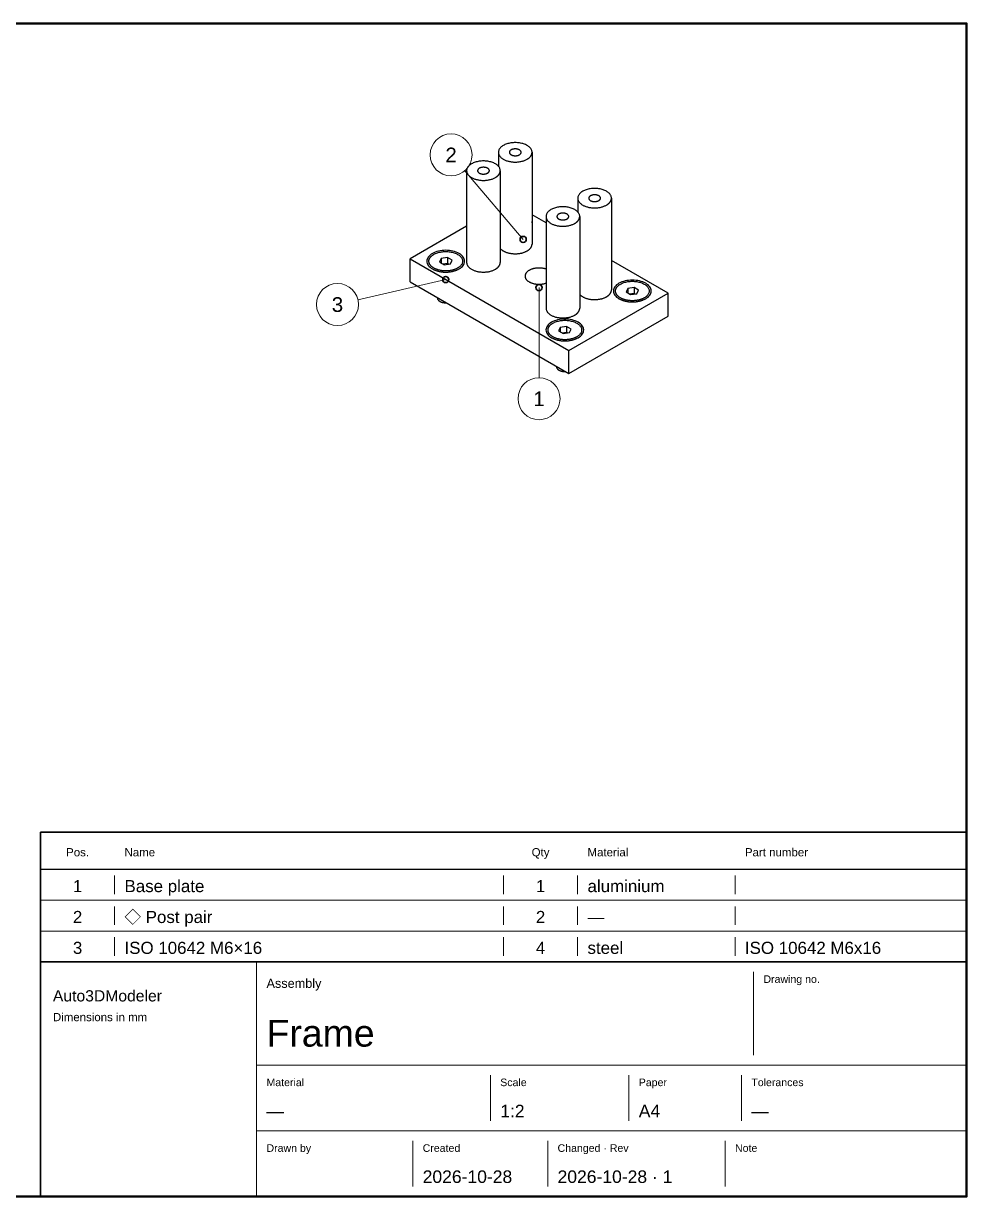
# Model space of a CAD drawing. Header units: millimetres. Extents: x 10 to 287, y 10 to 200.
# Drawn here: x 134.2 to 287, y 10 to 200 of the extents above; entities that cross this region are included whole.
import ezdxf
from ezdxf.enums import TextEntityAlignment as Align

# ---------------------------------------------------------------- set-up
doc = ezdxf.new("R2010")
doc.units = ezdxf.units.MM
for name, color, linetype, lineweight in [('dims', 5, 'CONTINUOUS', 18), ('frame', 7, 'CONTINUOUS', 35), ('text', 7, 'CONTINUOUS', 18), ('visible', 7, 'CONTINUOUS', 50)]:
    doc.layers.add(name, color=color, linetype=linetype, lineweight=lineweight)
doc.styles.get("Standard").update_dxf_attribs({"font": 'arial.ttf'})

msp = doc.modelspace()

# ---------------------------------------------------------------- linework, layer by layer
at = {"layer": 'dims'}
for centre in [(203.5015, 178.7171), (185.0966, 154.4819), (217.75, 139.2211)]:
    msp.add_circle(centre, 3.4, dxfattribs=at)
at = {"layer": 'frame', "lineweight": 20}
for p, q in [((215.1777, 165.018), (205.707, 176.1295)), ((202.6377, 158.5205), (188.41, 155.2447)), ((217.75, 157.2211), (217.75, 142.6211))]:
    msp.add_line(p, q, dxfattribs=at)
at = {"layer": 'frame', "lineweight": 25}
msp.add_line((137, 63), (287, 63), dxfattribs=at)
at = {"layer": 'frame', "lineweight": 13}
for p, q in [((149, 62), (149, 59)), ((212, 62), (212, 59)), ((224, 62), (224, 59)), ((249.5, 62), (249.5, 59)), ((137, 58), (287, 58)), ((149, 57), (149, 54)), ((212, 57), (212, 54)), ((224, 57), (224, 54)), ((249.5, 57), (249.5, 54)), ((137, 53), (287, 53)), ((149, 52), (149, 49)), ((212, 52), (212, 49)), ((224, 52), (224, 49)), ((249.5, 52), (249.5, 49)), ((137, 48), (287, 48)), ((172, 48), (172, 10)), ((252.5, 46.4), (252.5, 32.88)), ((172, 31.28), (287, 31.28)), ((209.8659, 29.68), (209.8659, 22.24)), ((232.3049, 29.68), (232.3049, 22.24)), ((250.5366, 29.68), (250.5366, 22.24)), ((172, 20.64), (287, 20.64)), ((197.3, 19.04), (197.3, 11.6)), ((219.15, 19.04), (219.15, 11.6)), ((247.9, 19.04), (247.9, 11.6))]:
    msp.add_line(p, q, dxfattribs=at)
at = {"layer": 'frame', "lineweight": 50}
msp.add_lwpolyline([(10, 200), (287, 200), (287, 10), (10, 10)], close=True, dxfattribs=at)
at = {"layer": 'frame', "lineweight": 35}
for points in [[(137, 69), (287, 69), (287, 48), (137, 48)], [(137, 48), (287, 48), (287, 10), (137, 10)]]:
    msp.add_lwpolyline(points, close=True, dxfattribs=at)
at = {"layer": 'frame'}
for centre in [(215.1777, 165.018), (202.6377, 158.5205), (217.75, 157.2211)]:
    msp.add_circle(centre, 0.5, dxfattribs=at)
at = {"layer": 'visible', "lineweight": 30}
for points in [[(216.62, 179.127), (216.614, 179.229), (216.596, 179.332), (216.567, 179.434), (216.527, 179.534), (216.475, 179.633), (216.412, 179.729), (216.339, 179.823), (216.254, 179.914), (216.16, 180.002), (216.056, 180.086), (215.943, 180.165), (215.821, 180.24), (215.691, 180.311), (215.552, 180.376), (215.407, 180.436), (215.256, 180.491), (215.098, 180.54), (214.936, 180.582), (214.768, 180.618), (214.598, 180.648), (214.424, 180.671), (214.248, 180.688), (214.07, 180.698), (213.892, 180.702), (213.713, 180.698), (213.536, 180.688), (213.359, 180.671), (213.185, 180.648), (213.015, 180.618), (212.848, 180.582), (212.685, 180.54), (212.528, 180.491), (212.376, 180.436), (212.231, 180.376), (212.093, 180.311), (211.962, 180.24), (211.84, 180.165), (211.727, 180.086), (211.623, 180.002), (211.529, 179.914), (211.444, 179.823), (211.371, 179.729), (211.308, 179.633), (211.256, 179.534), (211.216, 179.434), (211.187, 179.332), (211.169, 179.229), (211.163, 179.127)], [(211.163, 179.127), (211.167, 179.049), (211.177, 178.972), (211.193, 178.895), (211.216, 178.819), (211.245, 178.744), (211.281, 178.669), (211.322, 178.596), (211.371, 178.524), (211.425, 178.453), (211.485, 178.384), (211.551, 178.317), (211.623, 178.251), (211.7, 178.188), (211.783, 178.127), (211.87, 178.069), (211.962, 178.013), (212.059, 177.959), (212.161, 177.909), (212.266, 177.861), (212.376, 177.817), (212.489, 177.776), (212.605, 177.738), (212.725, 177.703), (212.848, 177.671), (212.972, 177.643), (213.1, 177.619), (213.229, 177.598), (213.359, 177.582), (213.491, 177.568), (213.624, 177.559), (213.758, 177.553), (213.892, 177.552), (214.025, 177.553), (214.159, 177.559), (214.292, 177.568), (214.424, 177.582), (214.555, 177.598), (214.683, 177.619), (214.811, 177.643), (214.936, 177.671), (215.058, 177.703), (215.178, 177.738), (215.294, 177.776), (215.407, 177.817), (215.517, 177.861), (215.622, 177.909), (215.724, 177.959), (215.821, 178.013)], [(211.163, 179.127), (211.163, 176.888)], [(214.847, 179.127), (214.844, 179.163), (214.838, 179.199), (214.828, 179.234), (214.814, 179.269), (214.796, 179.304), (214.774, 179.338), (214.748, 179.37), (214.718, 179.402), (214.686, 179.433), (214.649, 179.462), (214.61, 179.49), (214.567, 179.516), (214.521, 179.541), (214.473, 179.564), (214.422, 179.585), (214.369, 179.604), (214.314, 179.621), (214.257, 179.636), (214.199, 179.649), (214.139, 179.659), (214.078, 179.667), (214.016, 179.673), (213.954, 179.677), (213.892, 179.678), (213.829, 179.677), (213.767, 179.673), (213.705, 179.667), (213.644, 179.659), (213.585, 179.649), (213.526, 179.636), (213.469, 179.621), (213.414, 179.604), (213.361, 179.585), (213.31, 179.564), (213.262, 179.541), (213.216, 179.516), (213.174, 179.49), (213.134, 179.462), (213.098, 179.433), (213.065, 179.402), (213.035, 179.37), (213.01, 179.338), (212.987, 179.304), (212.969, 179.269), (212.955, 179.234), (212.945, 179.199), (212.939, 179.163), (212.937, 179.127)], [(212.937, 179.127), (212.938, 179.099), (212.941, 179.073), (212.947, 179.046), (212.955, 179.019), (212.965, 178.993), (212.978, 178.967), (212.992, 178.941), (213.01, 178.916), (213.028, 178.891), (213.05, 178.867), (213.072, 178.843), (213.098, 178.82), (213.125, 178.798), (213.153, 178.777), (213.184, 178.757), (213.216, 178.737), (213.25, 178.718), (213.286, 178.701), (213.323, 178.684), (213.361, 178.668), (213.401, 178.654), (213.441, 178.641), (213.483, 178.628), (213.526, 178.617), (213.57, 178.607), (213.614, 178.599), (213.659, 178.592), (213.705, 178.586), (213.752, 178.581), (213.798, 178.578), (213.845, 178.576), (213.892, 178.575), (213.939, 178.576), (213.985, 178.578), (214.032, 178.581), (214.078, 178.586), (214.124, 178.592), (214.169, 178.599), (214.213, 178.607), (214.257, 178.617), (214.3, 178.628), (214.342, 178.641), (214.382, 178.654), (214.422, 178.668), (214.461, 178.684), (214.497, 178.701), (214.533, 178.718), (214.567, 178.737)], [(214.567, 178.737), (214.578, 178.743), (214.588, 178.75), (214.599, 178.757), (214.61, 178.763), (214.62, 178.77), (214.63, 178.777), (214.64, 178.784), (214.649, 178.791), (214.658, 178.798), (214.668, 178.806), (214.677, 178.813), (214.686, 178.82), (214.694, 178.828), (214.702, 178.836), (214.711, 178.843), (214.718, 178.851), (214.726, 178.859), (214.734, 178.867), (214.741, 178.875), (214.748, 178.883), (214.755, 178.891), (214.762, 178.899), (214.767, 178.908), (214.774, 178.916), (214.78, 178.924), (214.785, 178.933), (214.791, 178.941), (214.796, 178.949), (214.801, 178.958), (214.805, 178.967), (214.81, 178.975), (214.814, 178.984), (214.818, 178.993), (214.822, 179.001), (214.825, 179.01), (214.828, 179.019), (214.831, 179.028), (214.834, 179.037), (214.836, 179.046), (214.838, 179.055), (214.84, 179.063), (214.842, 179.073), (214.843, 179.082), (214.844, 179.09), (214.845, 179.099), (214.846, 179.109), (214.846, 179.118), (214.847, 179.127)], [(215.821, 178.013), (215.852, 178.031), (215.883, 178.05), (215.913, 178.069), (215.943, 178.088), (215.972, 178.108), (216.001, 178.127), (216.028, 178.147), (216.056, 178.168), (216.083, 178.188), (216.109, 178.209), (216.135, 178.23), (216.16, 178.251), (216.184, 178.273), (216.208, 178.295), (216.232, 178.317), (216.254, 178.339), (216.276, 178.361), (216.298, 178.384), (216.319, 178.407), (216.339, 178.43), (216.358, 178.453), (216.377, 178.476), (216.395, 178.5), (216.412, 178.524), (216.429, 178.548), (216.445, 178.572), (216.46, 178.596), (216.475, 178.62), (216.489, 178.645), (216.502, 178.669), (216.515, 178.694), (216.527, 178.719), (216.538, 178.744), (216.549, 178.769), (216.558, 178.794), (216.567, 178.819), (216.576, 178.845), (216.584, 178.87), (216.59, 178.895), (216.596, 178.921), (216.602, 178.947), (216.607, 178.972), (216.611, 178.998), (216.614, 179.023), (216.616, 179.049), (216.619, 179.075), (216.62, 179.101), (216.62, 179.127)], [(216.62, 179.127), (216.62, 164.275)], [(211.475, 176.156), (211.469, 176.259), (211.452, 176.362), (211.423, 176.464), (211.383, 176.564), (211.331, 176.663), (211.267, 176.759), (211.194, 176.853), (211.11, 176.944), (211.016, 177.031), (210.911, 177.115), (210.798, 177.195), (210.676, 177.27), (210.546, 177.341), (210.408, 177.406), (210.263, 177.466), (210.111, 177.521), (209.954, 177.569), (209.791, 177.612), (209.624, 177.648), (209.453, 177.678), (209.279, 177.701), (209.103, 177.718), (208.925, 177.728), (208.747, 177.732), (208.569, 177.728), (208.391, 177.718), (208.214, 177.701), (208.041, 177.678), (207.87, 177.648), (207.703, 177.612), (207.54, 177.569), (207.383, 177.521), (207.231, 177.466), (207.086, 177.406), (206.948, 177.341), (206.818, 177.27), (206.696, 177.195), (206.582, 177.115), (206.478, 177.031), (206.384, 176.944), (206.3, 176.853), (206.226, 176.759), (206.163, 176.663), (206.111, 176.564), (206.071, 176.464), (206.042, 176.362), (206.025, 176.259), (206.019, 176.156)], [(209.702, 176.156), (209.7, 176.192), (209.694, 176.228), (209.684, 176.264), (209.669, 176.299), (209.651, 176.334), (209.629, 176.367), (209.603, 176.4), (209.574, 176.432), (209.541, 176.462), (209.504, 176.492), (209.465, 176.52), (209.422, 176.546), (209.377, 176.571), (209.328, 176.594), (209.278, 176.615), (209.224, 176.634), (209.169, 176.651), (209.113, 176.666), (209.054, 176.678), (208.994, 176.689), (208.933, 176.697), (208.872, 176.703), (208.809, 176.707), (208.747, 176.708), (208.685, 176.707), (208.622, 176.703), (208.56, 176.697), (208.5, 176.689), (208.44, 176.678), (208.381, 176.666), (208.324, 176.651), (208.269, 176.634), (208.216, 176.615), (208.166, 176.594), (208.117, 176.571), (208.072, 176.546), (208.029, 176.52), (207.989, 176.492), (207.953, 176.462), (207.92, 176.432), (207.891, 176.4), (207.865, 176.367), (207.842, 176.334), (207.825, 176.299), (207.81, 176.264), (207.8, 176.228), (207.794, 176.192), (207.792, 176.156)], [(206.019, 176.156), (206.022, 176.079), (206.032, 176.002), (206.048, 175.925), (206.071, 175.849), (206.1, 175.774), (206.136, 175.699), (206.178, 175.626), (206.226, 175.553), (206.281, 175.483), (206.341, 175.414), (206.407, 175.347), (206.478, 175.281), (206.556, 175.218), (206.638, 175.157), (206.725, 175.098), (206.818, 175.042), (206.915, 174.989), (207.016, 174.939), (207.122, 174.891), (207.231, 174.847), (207.344, 174.805), (207.461, 174.767), (207.581, 174.732), (207.703, 174.701), (207.828, 174.673), (207.955, 174.649), (208.084, 174.629), (208.214, 174.611), (208.347, 174.598), (208.48, 174.589), (208.613, 174.583), (208.747, 174.581), (208.881, 174.583), (209.014, 174.589), (209.147, 174.598), (209.279, 174.611), (209.41, 174.629), (209.539, 174.649), (209.666, 174.673), (209.791, 174.701), (209.913, 174.732), (210.033, 174.767), (210.15, 174.805), (210.263, 174.847), (210.372, 174.891), (210.478, 174.939), (210.579, 174.989), (210.676, 175.042)], [(206.019, 176.156), (206.019, 161.305)], [(207.792, 176.156), (207.793, 176.129), (207.797, 176.102), (207.802, 176.076), (207.81, 176.049), (207.821, 176.022), (207.833, 175.996), (207.848, 175.97), (207.865, 175.945), (207.884, 175.92), (207.905, 175.896), (207.928, 175.873), (207.953, 175.85), (207.98, 175.828), (208.009, 175.807), (208.039, 175.786), (208.072, 175.766), (208.106, 175.748), (208.141, 175.73), (208.178, 175.714), (208.216, 175.698), (208.256, 175.684), (208.297, 175.67), (208.339, 175.658), (208.381, 175.647), (208.425, 175.637), (208.47, 175.629), (208.515, 175.622), (208.56, 175.616), (208.607, 175.611), (208.653, 175.608), (208.7, 175.606), (208.747, 175.605), (208.794, 175.606), (208.841, 175.608), (208.887, 175.611), (208.933, 175.616), (208.979, 175.622), (209.024, 175.629), (209.068, 175.637), (209.113, 175.647), (209.155, 175.658), (209.197, 175.67), (209.238, 175.684), (209.278, 175.698), (209.316, 175.714), (209.353, 175.73), (209.388, 175.748), (209.422, 175.766)], [(209.422, 175.766), (209.433, 175.773), (209.444, 175.779), (209.454, 175.786), (209.465, 175.793), (209.475, 175.799), (209.485, 175.807), (209.495, 175.814), (209.504, 175.821), (209.514, 175.828), (209.523, 175.835), (209.532, 175.843), (209.541, 175.85), (209.55, 175.858), (209.558, 175.865), (209.566, 175.873), (209.574, 175.881), (209.582, 175.889), (209.589, 175.896), (209.596, 175.905), (209.603, 175.913), (209.61, 175.92), (209.617, 175.929), (209.623, 175.937), (209.629, 175.945), (209.635, 175.954), (209.64, 175.962), (209.646, 175.97), (209.651, 175.979), (209.656, 175.988), (209.661, 175.996), (209.665, 176.005), (209.669, 176.014), (209.673, 176.022), (209.677, 176.031), (209.68, 176.04), (209.684, 176.049), (209.686, 176.058), (209.689, 176.066), (209.691, 176.076), (209.694, 176.085), (209.695, 176.093), (209.697, 176.102), (209.699, 176.111), (209.7, 176.121), (209.7, 176.129), (209.701, 176.138), (209.702, 176.147), (209.702, 176.156)], [(210.676, 175.042), (210.707, 175.061), (210.738, 175.08), (210.769, 175.098), (210.798, 175.118), (210.827, 175.137), (210.856, 175.157), (210.884, 175.177), (210.911, 175.197), (210.938, 175.218), (210.965, 175.239), (210.991, 175.26), (211.016, 175.281), (211.04, 175.303), (211.064, 175.325), (211.087, 175.347), (211.11, 175.369), (211.132, 175.391), (211.153, 175.414), (211.174, 175.437), (211.194, 175.46), (211.213, 175.483), (211.232, 175.506), (211.25, 175.53), (211.267, 175.553), (211.284, 175.578), (211.3, 175.602), (211.316, 175.626), (211.331, 175.65), (211.344, 175.674), (211.358, 175.699), (211.37, 175.724), (211.383, 175.749), (211.393, 175.774), (211.404, 175.799), (211.414, 175.824), (211.423, 175.849), (211.431, 175.875), (211.439, 175.9), (211.446, 175.925), (211.452, 175.951), (211.458, 175.976), (211.462, 176.002), (211.466, 176.028), (211.469, 176.053), (211.472, 176.079), (211.474, 176.105), (211.475, 176.131), (211.475, 176.156)], [(211.475, 176.156), (211.475, 161.305)], [(229.481, 171.701), (229.475, 171.804), (229.458, 171.907), (229.429, 172.008), (229.389, 172.109), (229.337, 172.207), (229.274, 172.304), (229.2, 172.398), (229.116, 172.489), (229.022, 172.576), (228.918, 172.66), (228.804, 172.74), (228.682, 172.815), (228.552, 172.885), (228.414, 172.951), (228.269, 173.011), (228.117, 173.065), (227.96, 173.114), (227.797, 173.156), (227.63, 173.193), (227.459, 173.223), (227.286, 173.246), (227.109, 173.263), (226.931, 173.273), (226.753, 173.276), (226.575, 173.273), (226.397, 173.263), (226.221, 173.246), (226.047, 173.223), (225.876, 173.193), (225.709, 173.156), (225.546, 173.114), (225.389, 173.065), (225.237, 173.011), (225.092, 172.951), (224.954, 172.885), (224.824, 172.815), (224.702, 172.74), (224.589, 172.66), (224.484, 172.576), (224.39, 172.489), (224.306, 172.398), (224.233, 172.304), (224.169, 172.207), (224.117, 172.109), (224.077, 172.008), (224.048, 171.907), (224.031, 171.804), (224.025, 171.701)], [(224.025, 171.701), (224.028, 171.624), (224.038, 171.546), (224.054, 171.47), (224.077, 171.394), (224.107, 171.318), (224.142, 171.244), (224.184, 171.17), (224.233, 171.098), (224.287, 171.028), (224.347, 170.959), (224.413, 170.891), (224.484, 170.826), (224.562, 170.763), (224.644, 170.702), (224.731, 170.643), (224.824, 170.587), (224.921, 170.534), (225.022, 170.483), (225.128, 170.436), (225.237, 170.391), (225.35, 170.35), (225.467, 170.312), (225.587, 170.277), (225.709, 170.246), (225.834, 170.218), (225.961, 170.194), (226.09, 170.173), (226.221, 170.156), (226.353, 170.143), (226.486, 170.133), (226.619, 170.128), (226.753, 170.126), (226.887, 170.128), (227.02, 170.133), (227.153, 170.143), (227.286, 170.156), (227.416, 170.173), (227.545, 170.194), (227.672, 170.218), (227.797, 170.246), (227.919, 170.277), (228.039, 170.312), (228.156, 170.35), (228.269, 170.391), (228.378, 170.436), (228.484, 170.483), (228.585, 170.534), (228.682, 170.587)], [(224.025, 171.701), (224.025, 169.462)], [(227.708, 171.701), (227.706, 171.737), (227.7, 171.773), (227.69, 171.808), (227.675, 171.844), (227.658, 171.878), (227.635, 171.912), (227.609, 171.945), (227.58, 171.977), (227.547, 172.007), (227.511, 172.037), (227.471, 172.064), (227.428, 172.091), (227.383, 172.115), (227.334, 172.139), (227.284, 172.159), (227.231, 172.179), (227.176, 172.195), (227.119, 172.21), (227.06, 172.223), (227, 172.234), (226.94, 172.242), (226.878, 172.248), (226.815, 172.251), (226.753, 172.252), (226.691, 172.251), (226.628, 172.248), (226.567, 172.242), (226.506, 172.234), (226.446, 172.223), (226.387, 172.21), (226.331, 172.195), (226.276, 172.179), (226.222, 172.159), (226.172, 172.139), (226.123, 172.115), (226.078, 172.091), (226.035, 172.064), (225.996, 172.037), (225.959, 172.007), (225.926, 171.977), (225.897, 171.945), (225.871, 171.912), (225.849, 171.878), (225.831, 171.844), (225.816, 171.808), (225.806, 171.773), (225.8, 171.737), (225.798, 171.701)], [(225.798, 171.701), (225.8, 171.674), (225.803, 171.647), (225.809, 171.62), (225.816, 171.593), (225.827, 171.567), (225.839, 171.541), (225.854, 171.515), (225.871, 171.49), (225.89, 171.465), (225.911, 171.441), (225.934, 171.418), (225.959, 171.395), (225.986, 171.373), (226.015, 171.351), (226.046, 171.331), (226.078, 171.311), (226.112, 171.292), (226.147, 171.275), (226.184, 171.258), (226.222, 171.243), (226.262, 171.228), (226.303, 171.215), (226.345, 171.203), (226.387, 171.192), (226.432, 171.182), (226.476, 171.174), (226.521, 171.166), (226.567, 171.16), (226.613, 171.156), (226.659, 171.152), (226.706, 171.15), (226.753, 171.149), (226.8, 171.15), (226.847, 171.152), (226.893, 171.156), (226.94, 171.16), (226.985, 171.166), (227.03, 171.174), (227.075, 171.182), (227.119, 171.192), (227.161, 171.203), (227.203, 171.215), (227.244, 171.228), (227.284, 171.243), (227.322, 171.258), (227.359, 171.275), (227.394, 171.292), (227.428, 171.311)], [(227.428, 171.311), (227.439, 171.318), (227.45, 171.324), (227.461, 171.331), (227.471, 171.337), (227.481, 171.344), (227.491, 171.351), (227.501, 171.358), (227.511, 171.365), (227.52, 171.373), (227.529, 171.38), (227.538, 171.387), (227.547, 171.395), (227.556, 171.402), (227.564, 171.41), (227.572, 171.418), (227.58, 171.426), (227.588, 171.433), (227.595, 171.441), (227.602, 171.449), (227.609, 171.457), (227.616, 171.465), (227.623, 171.473), (227.629, 171.482), (227.635, 171.49), (227.641, 171.498), (227.647, 171.507), (227.652, 171.515), (227.658, 171.524), (227.662, 171.532), (227.667, 171.541), (227.671, 171.55), (227.675, 171.558), (227.679, 171.567), (227.683, 171.576), (227.687, 171.585), (227.69, 171.593), (227.693, 171.602), (227.695, 171.611), (227.698, 171.62), (227.7, 171.629), (227.702, 171.638), (227.703, 171.647), (227.705, 171.656), (227.706, 171.665), (227.707, 171.674), (227.708, 171.683), (227.708, 171.692), (227.708, 171.701)], [(228.682, 170.587), (228.713, 170.606), (228.744, 170.624), (228.775, 170.643), (228.804, 170.662), (228.833, 170.682), (228.862, 170.702), (228.89, 170.722), (228.918, 170.742), (228.944, 170.763), (228.971, 170.783), (228.997, 170.804), (229.022, 170.826), (229.046, 170.848), (229.07, 170.869), (229.093, 170.891), (229.116, 170.913), (229.138, 170.936), (229.159, 170.959), (229.18, 170.981), (229.2, 171.004), (229.219, 171.028), (229.238, 171.051), (229.256, 171.074), (229.274, 171.098), (229.29, 171.122), (229.306, 171.146), (229.322, 171.17), (229.337, 171.195), (229.35, 171.219), (229.364, 171.244), (229.376, 171.269), (229.389, 171.293), (229.4, 171.318), (229.41, 171.343), (229.42, 171.369), (229.429, 171.394), (229.437, 171.419), (229.445, 171.445), (229.452, 171.47), (229.458, 171.496), (229.464, 171.521), (229.468, 171.546), (229.472, 171.572), (229.475, 171.598), (229.478, 171.624), (229.48, 171.65), (229.481, 171.675), (229.481, 171.701)], [(229.481, 171.701), (229.481, 156.85)], [(224.337, 168.731), (224.331, 168.834), (224.313, 168.936), (224.284, 169.038), (224.244, 169.138), (224.192, 169.237), (224.129, 169.334), (224.056, 169.427), (223.971, 169.518), (223.877, 169.606), (223.773, 169.69), (223.66, 169.769), (223.538, 169.844), (223.407, 169.915), (223.269, 169.98), (223.124, 170.04), (222.972, 170.095), (222.815, 170.144), (222.652, 170.186), (222.485, 170.222), (222.315, 170.252), (222.141, 170.276), (221.964, 170.292), (221.787, 170.303), (221.608, 170.306), (221.43, 170.303), (221.252, 170.292), (221.076, 170.276), (220.902, 170.252), (220.732, 170.222), (220.564, 170.186), (220.402, 170.144), (220.244, 170.095), (220.093, 170.04), (219.948, 169.98), (219.809, 169.915), (219.679, 169.844), (219.557, 169.769), (219.444, 169.69), (219.34, 169.606), (219.246, 169.518), (219.161, 169.427), (219.088, 169.334), (219.025, 169.237), (218.973, 169.138), (218.933, 169.038), (218.904, 168.936), (218.886, 168.834), (218.88, 168.731)], [(222.563, 168.731), (222.561, 168.767), (222.555, 168.803), (222.545, 168.838), (222.531, 168.874), (222.513, 168.908), (222.49, 168.942), (222.465, 168.975), (222.435, 169.006), (222.402, 169.037), (222.366, 169.066), (222.326, 169.094), (222.284, 169.121), (222.238, 169.145), (222.19, 169.168), (222.139, 169.189), (222.086, 169.208), (222.031, 169.225), (221.974, 169.24), (221.915, 169.253), (221.856, 169.263), (221.795, 169.271), (221.733, 169.277), (221.671, 169.281), (221.608, 169.282), (221.546, 169.281), (221.484, 169.277), (221.422, 169.271), (221.361, 169.263), (221.301, 169.253), (221.243, 169.24), (221.186, 169.225), (221.131, 169.208), (221.078, 169.189), (221.027, 169.168), (220.979, 169.145), (220.933, 169.121), (220.89, 169.094), (220.851, 169.066), (220.814, 169.037), (220.782, 169.006), (220.752, 168.975), (220.726, 168.942), (220.704, 168.908), (220.686, 168.874), (220.672, 168.838), (220.662, 168.803), (220.656, 168.767), (220.653, 168.731)], [(218.88, 167.707), (216.62, 169.012)], [(216.62, 167.693), (216.62, 167.698), (216.621, 167.702), (216.621, 167.707), (216.622, 167.711), (216.622, 167.716), (216.622, 167.72), (216.623, 167.725), (216.623, 167.73), (216.624, 167.734), (216.624, 167.739), (216.624, 167.743), (216.624, 167.748), (216.625, 167.752), (216.625, 167.757), (216.625, 167.762), (216.625, 167.766), (216.625, 167.771), (216.625, 167.775), (216.625, 167.78), (216.625, 167.785), (216.625, 167.789), (216.626, 167.794), (216.626, 167.798), (216.626, 167.803), (216.626, 167.807), (216.626, 167.812), (216.625, 167.816), (216.625, 167.821), (216.625, 167.825), (216.625, 167.83), (216.625, 167.835), (216.625, 167.839), (216.625, 167.844), (216.625, 167.848), (216.625, 167.853), (216.624, 167.857), (216.624, 167.862), (216.624, 167.866), (216.624, 167.871), (216.623, 167.875), (216.623, 167.88), (216.622, 167.885), (216.622, 167.889), (216.622, 167.894), (216.621, 167.898), (216.621, 167.903), (216.62, 167.907), (216.62, 167.912)], [(218.88, 168.731), (218.884, 168.654), (218.893, 168.576), (218.91, 168.5), (218.933, 168.423), (218.962, 168.348), (218.998, 168.273), (219.04, 168.2), (219.088, 168.128), (219.142, 168.057), (219.202, 167.988), (219.268, 167.921), (219.34, 167.855), (219.417, 167.792), (219.499, 167.731), (219.587, 167.673), (219.679, 167.617), (219.776, 167.564), (219.878, 167.513), (219.983, 167.465), (220.093, 167.421), (220.206, 167.38), (220.322, 167.342), (220.442, 167.307), (220.564, 167.275), (220.689, 167.248), (220.817, 167.223), (220.945, 167.203), (221.076, 167.186), (221.208, 167.172), (221.341, 167.163), (221.475, 167.157), (221.608, 167.156), (221.742, 167.157), (221.876, 167.163), (222.009, 167.172), (222.141, 167.186), (222.271, 167.203), (222.4, 167.223), (222.528, 167.248), (222.652, 167.275), (222.775, 167.307), (222.895, 167.342), (223.011, 167.38), (223.124, 167.421), (223.234, 167.465), (223.339, 167.513), (223.441, 167.564), (223.538, 167.617)], [(218.88, 168.731), (218.88, 153.88)], [(220.653, 168.731), (220.655, 168.704), (220.658, 168.677), (220.664, 168.65), (220.672, 168.623), (220.682, 168.597), (220.695, 168.571), (220.709, 168.545), (220.726, 168.52), (220.745, 168.495), (220.766, 168.471), (220.789, 168.448), (220.814, 168.424), (220.842, 168.403), (220.87, 168.381), (220.901, 168.361), (220.933, 168.341), (220.967, 168.322), (221.003, 168.305), (221.039, 168.288), (221.078, 168.272), (221.118, 168.258), (221.158, 168.245), (221.2, 168.232), (221.243, 168.222), (221.287, 168.212), (221.331, 168.203), (221.376, 168.196), (221.422, 168.19), (221.468, 168.186), (221.515, 168.182), (221.561, 168.18), (221.608, 168.179), (221.655, 168.18), (221.702, 168.182), (221.748, 168.186), (221.795, 168.19), (221.841, 168.196), (221.886, 168.203), (221.93, 168.212), (221.974, 168.222), (222.017, 168.232), (222.059, 168.245), (222.099, 168.258), (222.139, 168.272), (222.177, 168.288), (222.214, 168.305), (222.25, 168.322), (222.284, 168.341)], [(222.284, 168.341), (222.295, 168.347), (222.305, 168.354), (222.316, 168.361), (222.326, 168.367), (222.337, 168.374), (222.347, 168.381), (222.356, 168.388), (222.366, 168.395), (222.375, 168.403), (222.385, 168.41), (222.394, 168.417), (222.402, 168.424), (222.411, 168.432), (222.42, 168.44), (222.428, 168.448), (222.435, 168.455), (222.443, 168.463), (222.45, 168.471), (222.458, 168.479), (222.465, 168.487), (222.472, 168.495), (222.478, 168.503), (222.485, 168.512), (222.49, 168.52), (222.496, 168.528), (222.502, 168.537), (222.508, 168.545), (222.513, 168.553), (222.518, 168.562), (222.522, 168.571), (222.527, 168.579), (222.531, 168.588), (222.535, 168.597), (222.538, 168.606), (222.542, 168.614), (222.545, 168.623), (222.548, 168.632), (222.551, 168.641), (222.553, 168.65), (222.555, 168.659), (222.557, 168.668), (222.559, 168.677), (222.56, 168.686), (222.561, 168.695), (222.562, 168.704), (222.563, 168.713), (222.563, 168.722), (222.563, 168.731)], [(223.538, 167.617), (223.569, 167.635), (223.6, 167.654), (223.63, 167.673), (223.66, 167.692), (223.689, 167.712), (223.717, 167.731), (223.746, 167.751), (223.773, 167.772), (223.8, 167.792), (223.826, 167.813), (223.852, 167.834), (223.877, 167.855), (223.901, 167.877), (223.925, 167.899), (223.949, 167.921), (223.971, 167.943), (223.993, 167.966), (224.015, 167.988), (224.035, 168.011), (224.056, 168.034), (224.075, 168.057), (224.093, 168.081), (224.112, 168.104), (224.129, 168.128), (224.146, 168.152), (224.162, 168.176), (224.178, 168.2), (224.192, 168.224), (224.206, 168.249), (224.219, 168.273), (224.232, 168.298), (224.244, 168.323), (224.255, 168.348), (224.266, 168.373), (224.275, 168.398), (224.284, 168.423), (224.293, 168.449), (224.3, 168.474), (224.307, 168.5), (224.313, 168.525), (224.319, 168.551), (224.323, 168.576), (224.328, 168.602), (224.331, 168.628), (224.333, 168.654), (224.335, 168.679), (224.336, 168.705), (224.337, 168.731)], [(224.337, 168.731), (224.337, 153.88)], [(206.019, 167.156), (196.85, 161.862)], [(211.475, 163.544), (211.527, 163.49), (211.581, 163.437), (211.64, 163.386), (211.702, 163.336), (211.767, 163.287), (211.835, 163.24), (211.907, 163.195), (211.981, 163.151), (212.059, 163.109), (212.139, 163.068), (212.222, 163.029), (212.307, 162.993), (212.395, 162.958), (212.485, 162.925), (212.578, 162.895), (212.672, 162.866), (212.768, 162.84), (212.866, 162.816), (212.965, 162.794), (213.066, 162.774), (213.168, 162.757), (213.271, 162.741), (213.376, 162.728), (213.481, 162.718), (213.586, 162.71), (213.692, 162.704), (213.798, 162.701), (213.905, 162.7), (214.011, 162.702), (214.118, 162.706), (214.224, 162.712), (214.329, 162.721), (214.434, 162.732), (214.537, 162.745), (214.641, 162.761), (214.742, 162.779), (214.843, 162.799), (214.942, 162.822), (215.039, 162.846), (215.135, 162.873), (215.229, 162.902), (215.32, 162.934), (215.41, 162.967), (215.497, 163.002), (215.582, 163.039), (215.665, 163.078), (215.744, 163.119), (215.821, 163.161)], [(215.821, 163.161), (215.852, 163.18), (215.883, 163.199), (215.913, 163.218), (215.943, 163.237), (215.972, 163.256), (216.001, 163.276), (216.028, 163.296), (216.056, 163.316), (216.083, 163.337), (216.109, 163.358), (216.135, 163.379), (216.16, 163.4), (216.184, 163.422), (216.208, 163.444), (216.232, 163.466), (216.254, 163.488), (216.276, 163.51), (216.298, 163.533), (216.319, 163.556), (216.339, 163.579), (216.358, 163.602), (216.377, 163.625), (216.395, 163.649), (216.412, 163.672), (216.429, 163.697), (216.445, 163.721), (216.46, 163.745), (216.475, 163.769), (216.489, 163.793), (216.502, 163.818), (216.515, 163.843), (216.527, 163.868), (216.538, 163.893), (216.549, 163.918), (216.558, 163.943), (216.567, 163.968), (216.576, 163.994), (216.584, 164.019), (216.59, 164.044), (216.596, 164.07), (216.602, 164.095), (216.607, 164.121), (216.611, 164.147), (216.614, 164.172), (216.616, 164.198), (216.619, 164.224), (216.62, 164.25), (216.62, 164.275)], [(196.85, 158.149), (196.85, 161.862)], [(196.85, 161.862), (222.573, 147.011)], [(204.799, 160.243), (205, 160.372), (205.178, 160.511), (205.332, 160.659), (205.461, 160.815), (205.562, 160.979), (205.635, 161.146), (205.679, 161.318), (205.693, 161.491), (205.679, 161.664), (205.635, 161.835), (205.562, 162.003), (205.461, 162.166), (205.332, 162.322), (205.178, 162.471), (205, 162.61), (204.799, 162.738), (204.576, 162.854), (204.335, 162.958), (204.078, 163.047), (203.807, 163.121), (203.525, 163.179), (203.234, 163.221), (202.937, 163.246), (202.638, 163.255), (202.338, 163.246), (202.042, 163.221), (201.751, 163.179), (201.468, 163.121), (201.197, 163.047), (200.94, 162.958), (200.699, 162.854), (200.477, 162.738), (200.275, 162.61), (200.097, 162.471), (199.943, 162.322), (199.815, 162.166), (199.713, 162.003), (199.641, 161.835), (199.597, 161.664), (199.582, 161.491), (199.597, 161.318), (199.641, 161.146), (199.713, 160.979), (199.815, 160.815), (199.943, 160.659), (200.097, 160.511), (200.275, 160.372), (200.477, 160.243)], [(200.708, 160.377), (200.646, 160.414), (200.586, 160.452), (200.529, 160.492), (200.473, 160.532), (200.42, 160.573), (200.369, 160.616), (200.321, 160.659), (200.275, 160.703), (200.231, 160.748), (200.191, 160.794), (200.153, 160.841), (200.117, 160.888), (200.084, 160.936), (200.054, 160.985), (200.027, 161.034), (200.002, 161.083), (199.981, 161.133), (199.962, 161.183), (199.946, 161.234), (199.933, 161.285), (199.923, 161.337), (199.915, 161.388), (199.911, 161.439), (199.909, 161.491), (199.911, 161.543), (199.915, 161.594), (199.923, 161.645), (199.933, 161.696), (199.946, 161.747), (199.962, 161.798), (199.981, 161.849), (200.002, 161.899), (200.027, 161.948), (200.054, 161.997), (200.084, 162.045), (200.117, 162.094), (200.153, 162.141), (200.191, 162.187), (200.231, 162.233), (200.275, 162.278), (200.321, 162.322), (200.369, 162.366), (200.42, 162.408), (200.473, 162.45), (200.529, 162.49), (200.586, 162.529), (200.646, 162.567), (200.708, 162.605)], [(200.708, 162.605), (200.839, 162.675), (200.977, 162.74), (201.122, 162.8), (201.274, 162.855), (201.431, 162.904), (201.594, 162.946), (201.761, 162.982), (201.932, 163.012), (202.105, 163.036), (202.282, 163.053), (202.459, 163.063), (202.638, 163.066), (202.816, 163.063), (202.994, 163.053), (203.17, 163.036), (203.344, 163.012), (203.515, 162.982), (203.682, 162.946), (203.845, 162.904), (204.002, 162.855), (204.153, 162.8), (204.299, 162.74), (204.437, 162.675), (204.567, 162.605), (204.689, 162.529), (204.802, 162.45), (204.906, 162.366), (205, 162.278), (205.085, 162.187), (205.158, 162.094), (205.221, 161.997), (205.273, 161.899), (205.314, 161.798), (205.343, 161.696), (205.36, 161.594), (205.366, 161.491), (205.36, 161.388), (205.343, 161.285), (205.314, 161.183), (205.273, 161.083), (205.221, 160.985), (205.158, 160.888), (205.085, 160.794), (205, 160.703), (204.906, 160.616), (204.802, 160.532), (204.689, 160.452), (204.567, 160.377)], [(201.895, 161.92), (201.623, 161.334)], [(202.909, 162.076), (201.895, 161.92)], [(201.895, 161.92), (201.895, 161.177)], [(203.652, 161.648), (202.909, 162.076)], [(202.909, 162.076), (202.909, 161.11)], [(203.38, 161.062), (203.652, 161.648)], [(238.65, 156.293), (229.481, 161.586)], [(200.477, 160.243), (200.549, 160.203), (200.623, 160.164), (200.699, 160.127), (200.777, 160.091), (200.858, 160.057), (200.94, 160.024), (201.024, 159.992), (201.11, 159.963), (201.197, 159.935), (201.286, 159.909), (201.377, 159.884), (201.468, 159.861), (201.561, 159.84), (201.656, 159.82), (201.751, 159.802), (201.847, 159.787), (201.944, 159.773), (202.042, 159.76), (202.14, 159.75), (202.239, 159.742), (202.338, 159.735), (202.438, 159.73), (202.538, 159.727), (202.638, 159.726), (202.738, 159.727), (202.837, 159.73), (202.937, 159.735), (203.037, 159.742), (203.136, 159.75), (203.234, 159.76), (203.332, 159.773), (203.428, 159.787), (203.525, 159.802), (203.62, 159.82), (203.714, 159.84), (203.807, 159.861), (203.899, 159.884), (203.989, 159.909), (204.078, 159.935), (204.166, 159.963), (204.252, 159.992), (204.335, 160.024), (204.418, 160.057), (204.498, 160.091), (204.576, 160.127), (204.653, 160.164), (204.727, 160.203), (204.799, 160.243)], [(204.567, 160.377), (204.503, 160.341), (204.437, 160.307), (204.368, 160.273), (204.299, 160.241), (204.227, 160.21), (204.153, 160.181), (204.078, 160.153), (204.002, 160.127), (203.924, 160.102), (203.845, 160.078), (203.764, 160.056), (203.682, 160.036), (203.599, 160.016), (203.515, 159.999), (203.43, 159.983), (203.344, 159.969), (203.257, 159.957), (203.17, 159.946), (203.082, 159.936), (202.994, 159.929), (202.905, 159.923), (202.816, 159.919), (202.727, 159.916), (202.638, 159.916), (202.549, 159.916), (202.459, 159.919), (202.37, 159.923), (202.282, 159.929), (202.193, 159.936), (202.105, 159.946), (202.018, 159.957), (201.932, 159.969), (201.846, 159.983), (201.761, 159.999), (201.676, 160.016), (201.594, 160.036), (201.512, 160.056), (201.431, 160.078), (201.352, 160.102), (201.274, 160.127), (201.197, 160.153), (201.122, 160.181), (201.048, 160.21), (200.977, 160.241), (200.907, 160.273), (200.839, 160.307), (200.772, 160.341), (200.708, 160.377)], [(201.623, 161.334), (202.366, 160.905)], [(202.909, 161.11), (202.202, 161)], [(202.366, 160.905), (203.38, 161.062)], [(203.074, 161.015), (202.909, 161.11)], [(206.019, 161.305), (206.022, 161.228), (206.032, 161.151), (206.048, 161.074), (206.071, 160.998), (206.1, 160.922), (206.136, 160.848), (206.178, 160.775), (206.226, 160.702), (206.281, 160.632), (206.341, 160.563), (206.407, 160.495), (206.478, 160.43), (206.556, 160.367), (206.638, 160.306), (206.725, 160.247), (206.818, 160.191), (206.915, 160.138), (207.016, 160.087), (207.122, 160.04), (207.231, 159.996), (207.344, 159.954), (207.461, 159.916), (207.581, 159.881), (207.703, 159.85), (207.828, 159.822), (207.955, 159.798), (208.084, 159.777), (208.214, 159.76), (208.347, 159.747), (208.48, 159.738), (208.613, 159.732), (208.747, 159.73), (208.881, 159.732), (209.014, 159.738), (209.147, 159.747), (209.279, 159.76), (209.41, 159.777), (209.539, 159.798), (209.666, 159.822), (209.791, 159.85), (209.913, 159.881), (210.033, 159.916), (210.15, 159.954), (210.263, 159.996), (210.372, 160.04), (210.478, 160.087), (210.579, 160.138), (210.676, 160.191)], [(210.676, 160.191), (210.707, 160.21), (210.738, 160.228), (210.769, 160.247), (210.798, 160.267), (210.827, 160.286), (210.856, 160.306), (210.884, 160.326), (210.911, 160.346), (210.938, 160.367), (210.965, 160.388), (210.991, 160.409), (211.016, 160.43), (211.04, 160.452), (211.064, 160.473), (211.087, 160.495), (211.11, 160.518), (211.132, 160.54), (211.153, 160.563), (211.174, 160.585), (211.194, 160.609), (211.213, 160.632), (211.232, 160.655), (211.25, 160.679), (211.267, 160.702), (211.284, 160.726), (211.3, 160.75), (211.316, 160.775), (211.331, 160.799), (211.344, 160.823), (211.358, 160.848), (211.37, 160.873), (211.383, 160.897), (211.393, 160.922), (211.404, 160.947), (211.414, 160.973), (211.423, 160.998), (211.431, 161.023), (211.439, 161.049), (211.446, 161.074), (211.452, 161.1), (211.458, 161.125), (211.462, 161.151), (211.466, 161.176), (211.469, 161.202), (211.472, 161.228), (211.474, 161.254), (211.475, 161.279), (211.475, 161.305)], [(218.88, 160.217), (218.793, 160.244), (218.704, 160.269), (218.614, 160.292), (218.521, 160.313), (218.427, 160.331), (218.332, 160.347), (218.236, 160.36), (218.138, 160.371), (218.041, 160.379), (217.942, 160.385), (217.843, 160.389), (217.744, 160.39), (217.645, 160.389), (217.546, 160.385), (217.448, 160.378), (217.35, 160.37), (217.253, 160.358), (217.157, 160.345), (217.062, 160.328), (216.968, 160.31), (216.876, 160.289), (216.786, 160.266), (216.696, 160.241), (216.61, 160.213), (216.525, 160.183), (216.443, 160.152), (216.363, 160.118), (216.286, 160.082), (216.212, 160.044), (216.14, 160.005), (216.072, 159.963), (216.007, 159.92), (215.945, 159.876), (215.886, 159.829), (215.832, 159.782), (215.78, 159.733), (215.732, 159.683), (215.689, 159.631), (215.649, 159.579), (215.613, 159.526), (215.581, 159.472), (215.554, 159.417), (215.53, 159.361), (215.511, 159.305), (215.496, 159.248), (215.485, 159.192), (215.479, 159.135), (215.476, 159.077)], [(196.85, 158.149), (222.573, 143.298)], [(215.476, 159.077), (215.479, 159.02), (215.485, 158.963), (215.496, 158.907), (215.511, 158.85), (215.53, 158.794), (215.554, 158.738), (215.581, 158.683), (215.613, 158.629), (215.649, 158.576), (215.689, 158.524), (215.732, 158.472), (215.78, 158.422), (215.832, 158.373), (215.886, 158.326), (215.945, 158.279), (216.007, 158.235), (216.072, 158.192), (216.14, 158.15), (216.212, 158.111), (216.286, 158.073), (216.363, 158.037), (216.443, 158.003), (216.525, 157.972), (216.61, 157.942), (216.696, 157.914), (216.786, 157.889), (216.876, 157.866), (216.968, 157.845), (217.062, 157.827), (217.157, 157.81), (217.253, 157.797), (217.35, 157.785), (217.448, 157.777), (217.546, 157.77), (217.645, 157.766), (217.744, 157.765), (217.843, 157.766), (217.942, 157.77), (218.041, 157.776), (218.138, 157.784), (218.236, 157.795), (218.332, 157.808), (218.427, 157.824), (218.521, 157.842), (218.614, 157.863), (218.704, 157.886), (218.793, 157.911), (218.88, 157.938)], [(235.023, 155.417), (235.225, 155.545), (235.403, 155.684), (235.557, 155.833), (235.685, 155.989), (235.787, 156.152), (235.859, 156.32), (235.903, 156.491), (235.918, 156.664), (235.903, 156.837), (235.859, 157.009), (235.787, 157.176), (235.685, 157.339), (235.557, 157.496), (235.403, 157.644), (235.225, 157.783), (235.023, 157.912), (234.801, 158.028), (234.56, 158.131), (234.303, 158.22), (234.032, 158.294), (233.749, 158.352), (233.458, 158.394), (233.162, 158.42), (232.862, 158.429), (232.563, 158.42), (232.266, 158.394), (231.975, 158.352), (231.693, 158.294), (231.422, 158.22), (231.165, 158.131), (230.924, 158.028), (230.701, 157.912), (230.5, 157.783), (230.322, 157.644), (230.168, 157.496), (230.039, 157.339), (229.938, 157.176), (229.865, 157.009), (229.821, 156.837), (229.807, 156.664), (229.821, 156.491), (229.865, 156.32), (229.938, 156.152), (230.039, 155.989), (230.168, 155.833), (230.322, 155.684), (230.5, 155.545), (230.701, 155.417)], [(230.933, 155.55), (230.871, 155.587), (230.811, 155.626), (230.753, 155.665), (230.698, 155.705), (230.645, 155.747), (230.594, 155.789), (230.545, 155.832), (230.5, 155.877), (230.456, 155.922), (230.415, 155.968), (230.377, 156.014), (230.342, 156.061), (230.309, 156.11), (230.279, 156.158), (230.251, 156.207), (230.227, 156.256), (230.205, 156.306), (230.186, 156.357), (230.17, 156.407), (230.157, 156.459), (230.147, 156.51), (230.14, 156.561), (230.135, 156.612), (230.134, 156.664), (230.135, 156.716), (230.14, 156.767), (230.147, 156.818), (230.157, 156.87), (230.17, 156.921), (230.186, 156.972), (230.205, 157.022), (230.227, 157.072), (230.251, 157.121), (230.279, 157.17), (230.309, 157.219), (230.342, 157.267), (230.377, 157.314), (230.415, 157.361), (230.456, 157.407), (230.5, 157.452), (230.545, 157.496), (230.594, 157.539), (230.645, 157.581), (230.698, 157.623), (230.753, 157.663), (230.811, 157.703), (230.871, 157.741), (230.933, 157.778)], [(230.933, 157.778), (231.063, 157.848), (231.201, 157.914), (231.347, 157.974), (231.498, 158.028), (231.655, 158.077), (231.818, 158.119), (231.985, 158.156), (232.156, 158.186), (232.33, 158.209), (232.506, 158.226), (232.684, 158.236), (232.862, 158.239), (233.041, 158.236), (233.218, 158.226), (233.395, 158.209), (233.568, 158.186), (233.739, 158.156), (233.906, 158.119), (234.069, 158.077), (234.226, 158.028), (234.378, 157.974), (234.523, 157.914), (234.661, 157.848), (234.792, 157.778), (234.914, 157.703), (235.027, 157.623), (235.131, 157.539), (235.225, 157.452), (235.309, 157.361), (235.383, 157.267), (235.446, 157.17), (235.498, 157.072), (235.538, 156.972), (235.567, 156.87), (235.585, 156.767), (235.591, 156.664), (235.585, 156.561), (235.567, 156.459), (235.538, 156.357), (235.498, 156.256), (235.446, 156.158), (235.383, 156.061), (235.309, 155.968), (235.225, 155.877), (235.131, 155.789), (235.027, 155.705), (234.914, 155.626), (234.792, 155.55)], [(222.573, 147.011), (238.65, 156.293)], [(224.337, 156.118), (224.388, 156.064), (224.443, 156.012), (224.501, 155.96), (224.563, 155.91), (224.628, 155.862), (224.697, 155.814), (224.768, 155.769), (224.843, 155.725), (224.92, 155.683), (225.001, 155.643), (225.083, 155.604), (225.169, 155.567), (225.257, 155.532), (225.347, 155.5), (225.439, 155.469), (225.534, 155.441), (225.629, 155.414), (225.728, 155.39), (225.827, 155.368), (225.928, 155.348), (226.03, 155.331), (226.133, 155.316), (226.237, 155.303), (226.342, 155.292), (226.447, 155.285), (226.553, 155.279), (226.66, 155.276), (226.766, 155.275), (226.873, 155.276), (226.979, 155.28), (227.085, 155.286), (227.191, 155.295), (227.295, 155.306), (227.399, 155.319), (227.502, 155.335), (227.604, 155.353), (227.704, 155.373), (227.803, 155.396), (227.901, 155.421), (227.996, 155.448), (228.09, 155.477), (228.182, 155.508), (228.272, 155.541), (228.359, 155.576), (228.444, 155.613), (228.526, 155.653), (228.606, 155.693), (228.682, 155.736)], [(228.682, 155.736), (228.713, 155.754), (228.744, 155.773), (228.775, 155.792), (228.804, 155.811), (228.833, 155.831), (228.862, 155.85), (228.89, 155.87), (228.918, 155.891), (228.944, 155.911), (228.971, 155.932), (228.997, 155.954), (229.022, 155.974), (229.046, 155.996), (229.07, 156.018), (229.093, 156.04), (229.116, 156.062), (229.138, 156.085), (229.159, 156.107), (229.18, 156.13), (229.2, 156.153), (229.219, 156.176), (229.238, 156.2), (229.256, 156.223), (229.274, 156.247), (229.29, 156.271), (229.306, 156.295), (229.322, 156.319), (229.337, 156.343), (229.35, 156.368), (229.364, 156.392), (229.376, 156.417), (229.389, 156.442), (229.4, 156.467), (229.41, 156.492), (229.42, 156.517), (229.429, 156.542), (229.437, 156.568), (229.445, 156.593), (229.452, 156.619), (229.458, 156.644), (229.464, 156.67), (229.468, 156.695), (229.472, 156.721), (229.475, 156.747), (229.478, 156.772), (229.48, 156.798), (229.481, 156.824), (229.481, 156.85)], [(232.12, 157.093), (231.848, 156.507)], [(231.848, 156.507), (232.591, 156.079)], [(233.134, 157.25), (232.12, 157.093)], [(232.12, 157.093), (232.12, 156.35)], [(233.134, 156.283), (232.426, 156.174)], [(232.591, 156.079), (233.605, 156.235)], [(233.877, 156.821), (233.134, 157.25)], [(233.134, 157.25), (233.134, 156.283)], [(233.298, 156.188), (233.134, 156.283)], [(233.605, 156.235), (233.877, 156.821)], [(238.65, 152.58), (238.65, 156.293)], [(201.274, 155.55), (201.274, 155.595)], [(201.274, 155.55), (201.274, 155.524), (201.277, 155.497), (201.28, 155.47), (201.286, 155.444), (201.293, 155.417), (201.302, 155.392), (201.312, 155.365), (201.324, 155.339), (201.336, 155.314), (201.351, 155.289), (201.367, 155.264), (201.385, 155.239), (201.404, 155.215), (201.424, 155.191), (201.446, 155.167), (201.469, 155.144), (201.494, 155.121), (201.52, 155.099), (201.547, 155.078), (201.575, 155.056), (201.605, 155.036), (201.636, 155.016), (201.667, 154.997), (201.701, 154.978), (201.735, 154.96), (201.77, 154.943), (201.806, 154.926), (201.843, 154.91), (201.881, 154.895), (201.92, 154.88), (201.959, 154.867), (202, 154.854), (202.041, 154.842), (202.083, 154.831), (202.126, 154.82), (202.169, 154.811), (202.213, 154.802), (202.257, 154.794), (202.301, 154.787), (202.346, 154.781), (202.391, 154.776), (202.437, 154.771), (202.483, 154.768), (202.529, 154.765), (202.575, 154.764), (202.621, 154.763), (202.667, 154.763), (202.714, 154.764)], [(230.701, 155.417), (230.773, 155.376), (230.847, 155.338), (230.924, 155.301), (231.002, 155.265), (231.082, 155.23), (231.165, 155.197), (231.248, 155.166), (231.334, 155.136), (231.422, 155.108), (231.511, 155.082), (231.601, 155.057), (231.693, 155.034), (231.786, 155.013), (231.88, 154.994), (231.975, 154.976), (232.072, 154.96), (232.168, 154.946), (232.266, 154.934), (232.364, 154.924), (232.463, 154.915), (232.563, 154.909), (232.663, 154.904), (232.762, 154.901), (232.862, 154.9), (232.962, 154.901), (233.062, 154.904), (233.162, 154.909), (233.261, 154.915), (233.36, 154.924), (233.458, 154.934), (233.556, 154.946), (233.653, 154.96), (233.749, 154.976), (233.844, 154.994), (233.939, 155.013), (234.032, 155.034), (234.123, 155.057), (234.214, 155.082), (234.303, 155.108), (234.39, 155.136), (234.476, 155.166), (234.56, 155.197), (234.642, 155.23), (234.723, 155.265), (234.801, 155.301), (234.877, 155.338), (234.951, 155.376), (235.023, 155.417)], [(234.792, 155.55), (234.728, 155.514), (234.661, 155.48), (234.593, 155.447), (234.523, 155.414), (234.452, 155.384), (234.378, 155.354), (234.303, 155.326), (234.226, 155.3), (234.148, 155.275), (234.069, 155.251), (233.988, 155.229), (233.906, 155.209), (233.824, 155.19), (233.739, 155.172), (233.654, 155.157), (233.568, 155.143), (233.482, 155.13), (233.395, 155.119), (233.307, 155.11), (233.218, 155.102), (233.13, 155.096), (233.041, 155.092), (232.951, 155.09), (232.862, 155.089), (232.773, 155.09), (232.684, 155.092), (232.595, 155.096), (232.506, 155.102), (232.418, 155.11), (232.33, 155.119), (232.243, 155.13), (232.156, 155.143), (232.07, 155.157), (231.985, 155.172), (231.901, 155.19), (231.818, 155.209), (231.736, 155.229), (231.655, 155.251), (231.576, 155.275), (231.498, 155.3), (231.422, 155.326), (231.347, 155.354), (231.273, 155.384), (231.201, 155.414), (231.132, 155.447), (231.063, 155.48), (230.997, 155.514), (230.933, 155.55)], [(224.091, 149.105), (224.292, 149.233), (224.471, 149.372), (224.625, 149.521), (224.753, 149.677), (224.854, 149.84), (224.927, 150.008), (224.971, 150.179), (224.986, 150.352), (224.971, 150.526), (224.927, 150.696), (224.854, 150.865), (224.753, 151.028), (224.625, 151.184), (224.471, 151.333), (224.292, 151.472), (224.091, 151.6), (223.869, 151.716), (223.628, 151.819), (223.37, 151.908), (223.099, 151.982), (222.817, 152.041), (222.526, 152.083), (222.229, 152.108), (221.93, 152.117), (221.631, 152.108), (221.334, 152.083), (221.043, 152.041), (220.761, 151.982), (220.49, 151.908), (220.232, 151.819), (219.991, 151.716), (219.769, 151.6), (219.568, 151.472), (219.389, 151.333), (219.235, 151.184), (219.107, 151.028), (219.006, 150.865), (218.933, 150.696), (218.889, 150.526), (218.874, 150.352), (218.889, 150.179), (218.933, 150.008), (219.006, 149.84), (219.107, 149.677), (219.235, 149.521), (219.389, 149.372), (219.568, 149.233), (219.769, 149.105)], [(218.88, 153.88), (218.884, 153.802), (218.893, 153.725), (218.91, 153.649), (218.933, 153.572), (218.962, 153.497), (218.998, 153.422), (219.04, 153.349), (219.088, 153.277), (219.142, 153.206), (219.202, 153.137), (219.268, 153.07), (219.34, 153.004), (219.417, 152.941), (219.499, 152.88), (219.587, 152.822), (219.679, 152.766), (219.776, 152.712), (219.878, 152.662), (219.983, 152.615), (220.093, 152.57), (220.206, 152.529), (220.322, 152.49), (220.442, 152.456), (220.564, 152.424), (220.689, 152.396), (220.817, 152.372), (220.945, 152.352), (221.076, 152.334), (221.208, 152.321), (221.341, 152.312), (221.475, 152.306), (221.608, 152.304), (221.742, 152.306), (221.876, 152.312), (222.009, 152.321), (222.141, 152.334), (222.271, 152.352), (222.4, 152.372), (222.528, 152.396), (222.652, 152.424), (222.775, 152.456), (222.895, 152.49), (223.011, 152.529), (223.124, 152.57), (223.234, 152.615), (223.339, 152.662), (223.441, 152.712), (223.538, 152.766)], [(222.573, 143.298), (238.65, 152.58)], [(223.538, 152.766), (223.569, 152.784), (223.6, 152.803), (223.63, 152.822), (223.66, 152.841), (223.689, 152.861), (223.717, 152.88), (223.746, 152.901), (223.773, 152.921), (223.8, 152.941), (223.826, 152.962), (223.852, 152.983), (223.877, 153.004), (223.901, 153.026), (223.925, 153.048), (223.949, 153.07), (223.971, 153.092), (223.993, 153.114), (224.015, 153.137), (224.035, 153.16), (224.056, 153.183), (224.075, 153.206), (224.093, 153.229), (224.112, 153.253), (224.129, 153.277), (224.146, 153.301), (224.162, 153.325), (224.178, 153.349), (224.192, 153.373), (224.206, 153.398), (224.219, 153.422), (224.232, 153.447), (224.244, 153.472), (224.255, 153.497), (224.266, 153.522), (224.275, 153.547), (224.284, 153.572), (224.293, 153.598), (224.3, 153.623), (224.307, 153.649), (224.313, 153.674), (224.319, 153.699), (224.323, 153.725), (224.328, 153.751), (224.331, 153.776), (224.333, 153.802), (224.335, 153.828), (224.336, 153.854), (224.337, 153.88)], [(220.001, 149.239), (219.939, 149.275), (219.879, 149.314), (219.821, 149.353), (219.765, 149.393), (219.712, 149.435), (219.662, 149.477), (219.613, 149.521), (219.567, 149.565), (219.524, 149.61), (219.483, 149.656), (219.445, 149.702), (219.409, 149.75), (219.377, 149.797), (219.347, 149.846), (219.319, 149.895), (219.295, 149.945), (219.273, 149.995), (219.254, 150.045), (219.238, 150.096), (219.225, 150.147), (219.215, 150.198), (219.207, 150.249), (219.203, 150.301), (219.201, 150.352), (219.203, 150.404), (219.207, 150.455), (219.215, 150.507), (219.225, 150.558), (219.238, 150.609), (219.254, 150.66), (219.273, 150.71), (219.295, 150.76), (219.319, 150.81), (219.347, 150.859), (219.377, 150.907), (219.409, 150.955), (219.445, 151.003), (219.483, 151.049), (219.524, 151.095), (219.567, 151.14), (219.613, 151.184), (219.662, 151.228), (219.712, 151.27), (219.765, 151.311), (219.821, 151.352), (219.879, 151.391), (219.939, 151.429), (220.001, 151.466)], [(220.001, 151.466), (220.131, 151.537), (220.269, 151.602), (220.414, 151.662), (220.566, 151.716), (220.723, 151.765), (220.886, 151.808), (221.053, 151.844), (221.224, 151.874), (221.398, 151.897), (221.574, 151.914), (221.752, 151.924), (221.93, 151.927), (222.109, 151.924), (222.286, 151.914), (222.462, 151.897), (222.636, 151.874), (222.807, 151.844), (222.974, 151.808), (223.137, 151.765), (223.294, 151.716), (223.446, 151.662), (223.591, 151.602), (223.729, 151.537), (223.859, 151.466), (223.981, 151.391), (224.095, 151.311), (224.198, 151.228), (224.293, 151.14), (224.377, 151.049), (224.451, 150.955), (224.514, 150.859), (224.565, 150.76), (224.606, 150.66), (224.635, 150.558), (224.653, 150.455), (224.658, 150.352), (224.653, 150.249), (224.635, 150.147), (224.606, 150.045), (224.565, 149.945), (224.514, 149.846), (224.451, 149.75), (224.377, 149.656), (224.293, 149.565), (224.198, 149.477), (224.095, 149.393), (223.981, 149.314), (223.859, 149.239)], [(221.188, 150.781), (220.915, 150.195)], [(220.915, 150.195), (221.658, 149.767)], [(222.202, 150.938), (221.188, 150.781)], [(221.188, 150.781), (221.188, 150.038)], [(222.944, 150.509), (222.202, 150.938)], [(222.202, 150.938), (222.202, 149.971)], [(222.672, 149.924), (222.944, 150.509)], [(219.769, 149.105), (219.841, 149.065), (219.915, 149.026), (219.991, 148.989), (220.07, 148.953), (220.15, 148.919), (220.232, 148.885), (220.316, 148.854), (220.402, 148.824), (220.49, 148.797), (220.578, 148.77), (220.669, 148.745), (220.761, 148.723), (220.853, 148.701), (220.948, 148.682), (221.043, 148.664), (221.139, 148.648), (221.236, 148.634), (221.334, 148.622), (221.432, 148.612), (221.531, 148.603), (221.631, 148.597), (221.73, 148.592), (221.83, 148.589), (221.93, 148.588), (222.03, 148.589), (222.13, 148.592), (222.229, 148.597), (222.329, 148.603), (222.428, 148.612), (222.526, 148.622), (222.624, 148.634), (222.721, 148.648), (222.817, 148.664), (222.912, 148.682), (223.007, 148.701), (223.099, 148.723), (223.191, 148.745), (223.282, 148.77), (223.37, 148.797), (223.458, 148.824), (223.544, 148.854), (223.628, 148.885), (223.71, 148.919), (223.79, 148.953), (223.869, 148.989), (223.945, 149.026), (224.019, 149.065), (224.091, 149.105)], [(223.859, 149.239), (223.795, 149.203), (223.729, 149.168), (223.661, 149.135), (223.591, 149.103), (223.519, 149.072), (223.446, 149.043), (223.371, 149.015), (223.294, 148.988), (223.216, 148.963), (223.137, 148.939), (223.056, 148.918), (222.974, 148.897), (222.891, 148.878), (222.807, 148.861), (222.722, 148.845), (222.636, 148.831), (222.55, 148.818), (222.462, 148.808), (222.375, 148.798), (222.286, 148.791), (222.197, 148.785), (222.109, 148.781), (222.019, 148.778), (221.93, 148.777), (221.841, 148.778), (221.752, 148.781), (221.662, 148.785), (221.574, 148.791), (221.486, 148.798), (221.398, 148.808), (221.31, 148.818), (221.224, 148.831), (221.138, 148.845), (221.053, 148.861), (220.969, 148.878), (220.886, 148.897), (220.804, 148.918), (220.723, 148.939), (220.644, 148.963), (220.566, 148.988), (220.489, 149.015), (220.414, 149.043), (220.341, 149.072), (220.269, 149.103), (220.199, 149.135), (220.131, 149.168), (220.065, 149.203), (220.001, 149.239)], [(222.202, 149.971), (221.494, 149.862)], [(221.658, 149.767), (222.672, 149.924)], [(222.366, 149.876), (222.202, 149.971)], [(222.573, 143.298), (222.573, 147.011)], [(220.566, 144.412), (220.566, 144.457)], [(220.566, 144.412), (220.567, 144.385), (220.569, 144.359), (220.573, 144.332), (220.578, 144.305), (220.585, 144.279), (220.594, 144.253), (220.604, 144.227), (220.616, 144.201), (220.629, 144.175), (220.643, 144.15), (220.659, 144.125), (220.677, 144.1), (220.696, 144.076), (220.717, 144.052), (220.738, 144.028), (220.762, 144.006), (220.786, 143.983), (220.812, 143.961), (220.839, 143.939), (220.867, 143.918), (220.897, 143.897), (220.928, 143.877), (220.959, 143.858), (220.993, 143.84), (221.027, 143.822), (221.062, 143.804), (221.098, 143.788), (221.135, 143.772), (221.173, 143.756), (221.212, 143.742), (221.252, 143.729), (221.292, 143.716), (221.333, 143.704), (221.376, 143.692), (221.418, 143.682), (221.461, 143.672), (221.505, 143.664), (221.549, 143.656), (221.593, 143.649), (221.638, 143.642), (221.684, 143.637), (221.729, 143.633), (221.775, 143.629), (221.821, 143.627), (221.867, 143.625), (221.913, 143.624), (221.96, 143.625), (222.006, 143.626)]]:
    msp.add_lwpolyline(points, dxfattribs=at)

# ---------------------------------------------------------------- texts
at = {"layer": 'text'}
for s, height, p in [('2', 2.38, (203.5015, 177.5171)), ('3', 2.38, (185.0966, 153.2819)), ('1', 2.38, (217.75, 138.0211)), ('Pos.', 1.33, (143, 65.1)), ('Qty', 1.33, (218, 65.1)), ('1', 1.96, (143, 59.3)), ('1', 1.96, (218, 59.3)), ('2', 1.96, (143, 54.3)), ('2', 1.96, (218, 54.3)), ('3', 1.96, (143, 49.3)), ('4', 1.96, (218, 49.3))]:
    msp.add_text(s, height=height, dxfattribs=at).set_placement(p, align=Align.CENTER)
for s, height, p in [('Material', 1.33, (225.6, 65.1)), ('Part number', 1.33, (251.1, 65.1)), ('Name', 1.33, (150.6, 65.1)), ('Base plate', 1.96, (150.6, 59.3)), ('aluminium', 1.96, (225.6, 59.3)), ('◇ Post pair', 1.96, (150.6, 54.3)), ('—', 1.96, (225.6, 54.3)), ('steel', 1.96, (225.6, 49.3)), ('ISO 10642 M6×16', 1.96, (150.6, 49.3)), ('ISO 10642 M6x16', 1.96, (251.1, 49.3)), ('Drawing no.', 1.225, (254.1, 44.6)), ('Assembly', 1.47, (173.6, 43.8)), ('Auto3DModeler', 1.82, (139, 41.6)), ('Dimensions in mm', 1.33, (139, 38.4)), ('Frame', 4.34, (173.6, 34.28)), ('Material', 1.225, (173.6, 27.88)), ('Scale', 1.225, (211.4659, 27.88)), ('Paper', 1.225, (233.9049, 27.88)), ('Tolerances', 1.225, (252.1366, 27.88)), ('1:2', 2.03, (211.4659, 22.84)), ('A4', 2.03, (233.9049, 22.84)), ('—', 2.03, (173.6, 22.84)), ('—', 2.03, (252.1366, 22.84)), ('Drawn by', 1.225, (173.6, 17.24)), ('Created', 1.225, (198.9, 17.24)), ('Changed · Rev', 1.225, (220.75, 17.24)), ('Note', 1.225, (249.5, 17.24)), ('2026-10-28', 2.03, (198.9, 12.2)), ('2026-10-28 · 1', 2.03, (220.75, 12.2))]:
    msp.add_text(s, height=height, dxfattribs=at).set_placement(p)

doc.saveas('drawing.dxf')
